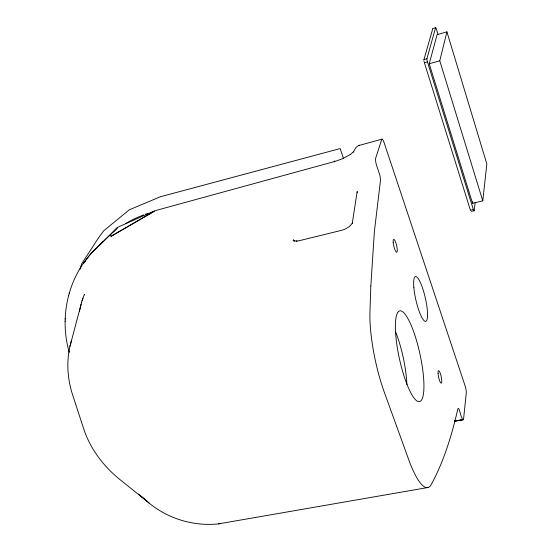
<?xml version="1.0" encoding="UTF-8"?>
<svg xmlns="http://www.w3.org/2000/svg" width="552" height="552" viewBox="0 0 552 552"><rect width="100%" height="100%" fill="white"/><g stroke="black" fill="none" stroke-linecap="round" stroke-linejoin="round"><path stroke-width="0.83" d="M69.138 351.921L69.221 352.224C58.816 316.289 68.42 274.855 95.751 248.821L117.403 227.7L113.305 231.999M65.164 321.416L65.17 321.057M65.212 319.084L65.219 318.718M482.772 200.845L486.836 163.972L446.927 31.857L437.08 34.707L429.228 63.77L472.581 203.329L482.772 200.845L439.765 60.789L446.927 31.857M471.394 211.354L474.168 210.698L475.203 202.301M472.581 203.329L472.795 201.652M352.335 222.891L357.199 191.427L357.268 192.751M79.433 311.632L80.585 306.222M81.661 302.22L69.911 346.49C66.343 362.264 67.551 378.907 72.422 394.266L83.656 428.711C90.404 449.356 104.204 467.206 121.171 480.557L146.88 501.175C166.235 518.224 192.876 526.629 218.516 523.876L428.014 487.506M80.406 306.67L81.103 304.214M69.911 346.49L71.387 340.908M80.04 269.279L81.613 263.897L98.691 237.595L103.755 230.757L129.334 209.794L160.294 196.781L340.177 148.571L343.441 158.362M68.545 295.658L68.648 295.285M69.159 293.416L69.262 293.043M474.168 210.698A2.463 0.386 76.4 0 1 473.361 209.512L427.448 61.893A2.601 0.421 75.3 0 1 426.917 58.726L435.576 27.697L432.913 28.483M423.901 59.74L432.775 28.663M81.482 302.675L82.269 300.247M82.096 300.702L82.924 298.287M82.745 298.749L84.366 294.43L84.187 294.885M334.181 161.943L334.774 160.839M352.121 223.594L352.521 223.07L349.388 226.582L344.683 229.294L341.481 230.357L299.501 240.651L296.486 241.12L296.928 241.12L293.119 240.575L294.085 240.886M85.201 261.51L83.442 263.352L90.569 253.975L117.914 227.189L154.663 210.809L335.809 161.184L342.737 158.624L350.692 154.284L350.299 154.581L353.728 151.572L353.28 152.048L356.143 147.26L358.365 145.652L382.012 139.138M109.786 235.69L110.959 234.462M424.046 59.547L426.917 58.726M427.448 61.893L424.612 62.7M429.228 63.77L439.765 60.789M473.361 209.512L470.587 210.181M218.516 523.876L219.931 523.627M454.475 421.114L462.907 419.679L454.406 421.121M454.669 421.197L463.1 419.782M138.497 494.04L148.943 502.969M141.043 496.2L146.88 501.175M293.83 240.417L294.388 241.031L293.374 239.83L294.285 241.01M424.371 62.7L470.38 210.119M437.95 34.21L436.446 29.277A2.415 0.359 75.2 0 0 435.576 27.697M424.06 61.527L423.915 60.699M395.667 332.035A46.244 11.102 77.8 0 1 406.9 384.523M99.553 245.364A135.613 114.367 25.6 0 1 102.913 241.638M125.511 223.622A135.613 114.367 25.6 0 1 143.706 214.866M145.321 214.266A135.613 114.367 25.6 0 1 147.763 213.41M370.827 285.97L369.923 312.722A67.537 16.236 77.8 0 0 384.399 392.486L408.804 459.885A66.44 15.415 78.4 0 0 431.257 484.47C443.87 461.368 451.529 435.97 457.498 410.453C458.629 403.208 460.858 417.36 461.713 417.333A5.623 1.104 78.1 0 0 463.583 418.858L466.267 393.058A5.43 1.035 77.9 0 0 465.308 386.483L383.861 141.926A5.851 1.228 75.6 0 0 381.722 139.518L375.65 158.265A6.065 1.318 75.7 0 0 376.768 165.973L380.038 175.771L380.549 179.883L374.394 231.405L370.827 285.97M112.946 235.131L110.862 236.504L154.215 211.292L112.946 235.131M359.359 145.238L358.8 145.528L359.359 145.238M393.19 242.535A6.652 1.463 76.6 0 0 396.681 252.305A6.652 1.463 76.6 0 0 395.812 242.638A6.652 1.463 76.6 0 0 393.19 242.535M395.522 331.504A46.451 10.536 77.7 0 0 418.444 401.628A46.451 10.536 77.7 0 0 414.994 335.609A46.451 10.536 77.7 0 0 395.522 331.504M413.862 287.689A22.984 4.83 77.1 0 0 425.482 321.395A22.984 4.83 77.1 0 0 422.459 287.82A22.984 4.83 77.1 0 0 413.862 287.689M438.06 373.449A6.41 1.332 77.9 0 0 441.103 383.191A6.41 1.332 77.9 0 0 440.558 374.166A6.41 1.332 77.9 0 0 438.06 373.449"/></g></svg>
